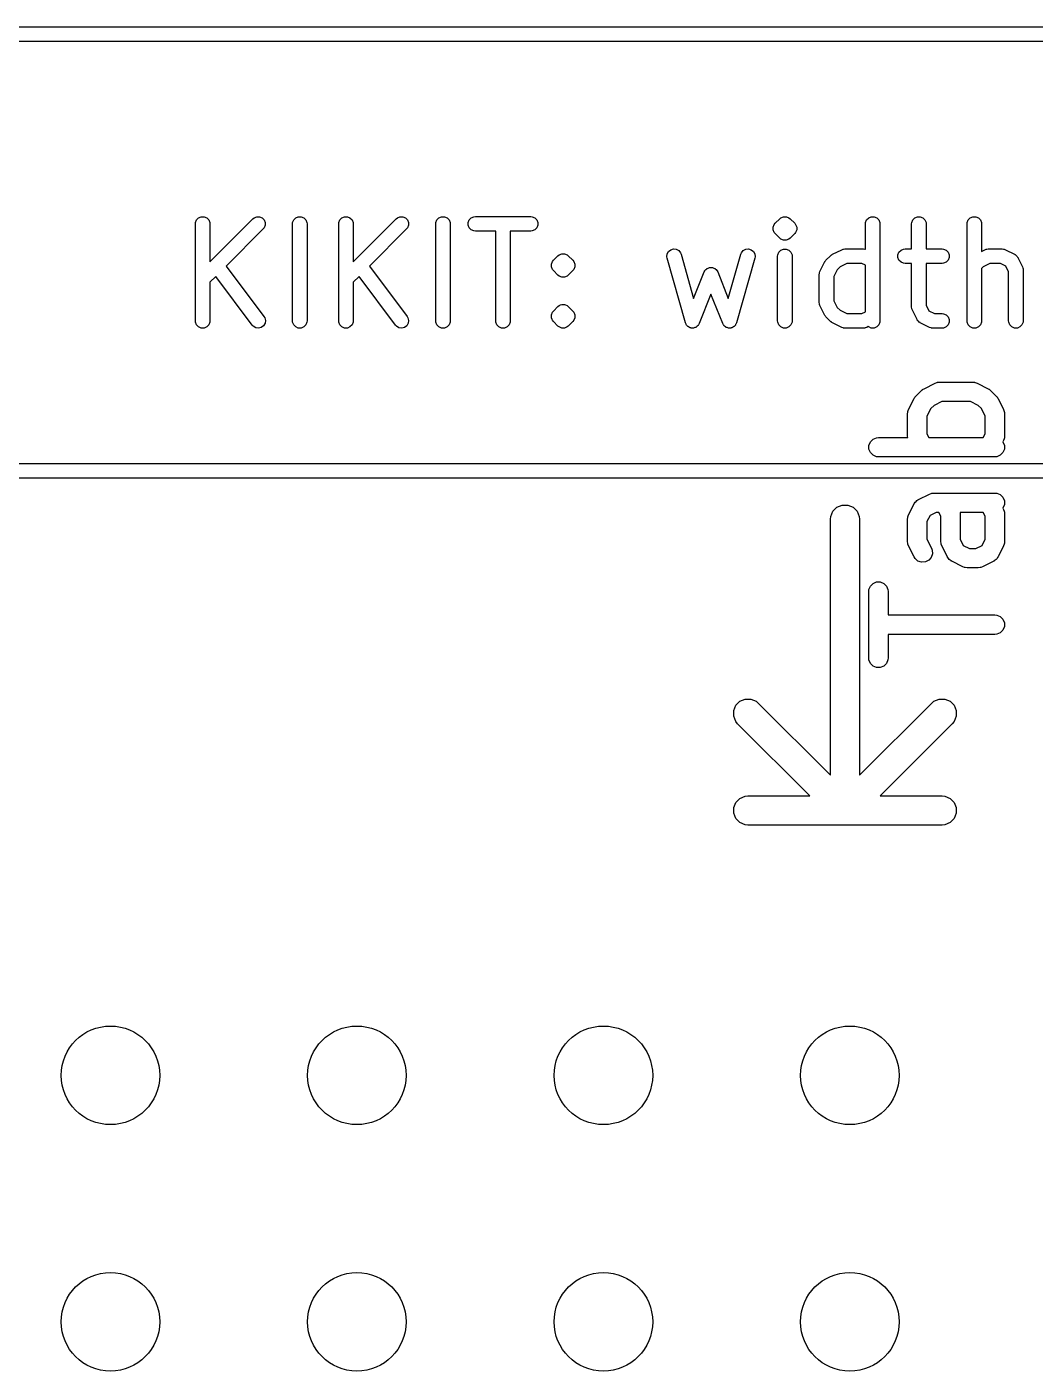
# Model space of a CAD drawing. Header units: inches. Extents: x 1.65 to 4.85, y -4.53 to -1.63.
# Drawn here: x 3.605 to 4.014, y -2.275 to -1.729 of the extents above; entities that cross this region are included whole.
import ezdxf

# ---------------------------------------------------------------- set-up
doc = ezdxf.new("R2010")
doc.units = ezdxf.units.IN
doc.header["$MEASUREMENT"] = 0
doc.layers.add('BLACK', color=250, linetype='CONTINUOUS')

msp = doc.modelspace()

# ---------------------------------------------------------------- linework, layer by layer
at = {"layer": 'BLACK', "linetype": 'CONTINUOUS'}
for p, q in [((1.92152, -1.72933), (4.45644, -1.72933)), ((4.45644, -1.73524), (1.92152, -1.73524)), ((3.67346, -1.80924), (3.67352, -1.80867)), ((3.67346, -1.84861), (3.67346, -1.80924)), ((3.67352, -1.80867), (3.67396, -1.8076)), ((3.67396, -1.8076), (3.67477, -1.80679)), ((3.67477, -1.80679), (3.67584, -1.80635)), ((3.67584, -1.80635), (3.67699, -1.80635)), ((3.67699, -1.80635), (3.67806, -1.80679)), ((3.67806, -1.80679), (3.67887, -1.8076)), ((3.67887, -1.8076), (3.67931, -1.80867)), ((3.67931, -1.80867), (3.67937, -1.80924)), ((3.67937, -1.82461), (3.69682, -1.80716)), ((3.67937, -1.80924), (3.67937, -1.82461)), ((3.69682, -1.80716), (3.69727, -1.80679)), ((3.69727, -1.80679), (3.69834, -1.80635)), ((3.69834, -1.80635), (3.69949, -1.80635)), ((3.69949, -1.80635), (3.70055, -1.80679)), ((3.70055, -1.80679), (3.70137, -1.8076)), ((3.70137, -1.8076), (3.70181, -1.80867)), ((3.70181, -1.80982), (3.70137, -1.81089)), ((3.70181, -1.80867), (3.70181, -1.80982)), ((3.71283, -1.80924), (3.71289, -1.80867)), ((3.71283, -1.84861), (3.71283, -1.80924)), ((3.71289, -1.80867), (3.71333, -1.8076)), ((3.71333, -1.8076), (3.71415, -1.80679)), ((3.71415, -1.80679), (3.71521, -1.80635)), ((3.71521, -1.80635), (3.71636, -1.80635)), ((3.71636, -1.80635), (3.71743, -1.80679)), ((3.71743, -1.80679), (3.71824, -1.8076)), ((3.71824, -1.8076), (3.71868, -1.80867)), ((3.71868, -1.80867), (3.71874, -1.80924)), ((3.71874, -1.80924), (3.71874, -1.84861)), ((3.73158, -1.80924), (3.73164, -1.80867)), ((3.73158, -1.84861), (3.73158, -1.80924)), ((3.73164, -1.80867), (3.73208, -1.8076)), ((3.73208, -1.8076), (3.73289, -1.80679)), ((3.73289, -1.80679), (3.73396, -1.80635)), ((3.73396, -1.80635), (3.73511, -1.80635)), ((3.73511, -1.80635), (3.73617, -1.80679)), ((3.73617, -1.80679), (3.73699, -1.8076)), ((3.73699, -1.8076), (3.73743, -1.80867)), ((3.73743, -1.80867), (3.73749, -1.80924)), ((3.73749, -1.82461), (3.75494, -1.80716)), ((3.73749, -1.80924), (3.73749, -1.82461)), ((3.75494, -1.80716), (3.75539, -1.80679)), ((3.75539, -1.80679), (3.75645, -1.80635)), ((3.75645, -1.80635), (3.75761, -1.80635)), ((3.75761, -1.80635), (3.75867, -1.80679)), ((3.75867, -1.80679), (3.75949, -1.8076)), ((3.75949, -1.8076), (3.75993, -1.80867)), ((3.75993, -1.80982), (3.75949, -1.81089)), ((3.75993, -1.80867), (3.75993, -1.80982)), ((3.77095, -1.80924), (3.77101, -1.80867)), ((3.77095, -1.84861), (3.77095, -1.80924)), ((3.77101, -1.80867), (3.77145, -1.8076)), ((3.77145, -1.8076), (3.77226, -1.80679)), ((3.77226, -1.80679), (3.77333, -1.80635)), ((3.77333, -1.80635), (3.77448, -1.80635)), ((3.77448, -1.80635), (3.77554, -1.80679)), ((3.77554, -1.80679), (3.77636, -1.8076)), ((3.77636, -1.8076), (3.7768, -1.80867)), ((3.7768, -1.80867), (3.77686, -1.80924)), ((3.77686, -1.80924), (3.77686, -1.84861)), ((3.78413, -1.80867), (3.78457, -1.8076)), ((3.78413, -1.80982), (3.78413, -1.80867)), ((3.78457, -1.81089), (3.78413, -1.80982)), ((3.78457, -1.8076), (3.78539, -1.80679)), ((3.78539, -1.80679), (3.78645, -1.80635)), ((3.78645, -1.80635), (3.78703, -1.80629)), ((3.78703, -1.80629), (3.80952, -1.80629)), ((3.80952, -1.80629), (3.8101, -1.80635)), ((3.8101, -1.80635), (3.81116, -1.80679)), ((3.81116, -1.80679), (3.81198, -1.8076)), ((3.81198, -1.8076), (3.81242, -1.80867)), ((3.81242, -1.80982), (3.81198, -1.81089)), ((3.81242, -1.80867), (3.81242, -1.80982)), ((3.90787, -1.81054), (3.90831, -1.80948)), ((3.90787, -1.8117), (3.90787, -1.81054)), ((3.90831, -1.80948), (3.90867, -1.80903)), ((3.90867, -1.80903), (3.91055, -1.80716)), ((3.91055, -1.80716), (3.911, -1.80679)), ((3.911, -1.80679), (3.91206, -1.80635)), ((3.91206, -1.80635), (3.91321, -1.80635)), ((3.91321, -1.80635), (3.91321, -1.80635)), ((3.91321, -1.80635), (3.91332, -1.80639)), ((3.91332, -1.80639), (3.91428, -1.80679)), ((3.91428, -1.80679), (3.91472, -1.80716)), ((3.91472, -1.80716), (3.9166, -1.80903)), ((3.9166, -1.80903), (3.91697, -1.80948)), ((3.91697, -1.80948), (3.91711, -1.80982)), ((3.91711, -1.80982), (3.91741, -1.81054)), ((3.91741, -1.81054), (3.91741, -1.8117)), ((3.9453, -1.80924), (3.94536, -1.80867)), ((3.9453, -1.81953), (3.9453, -1.80924)), ((3.94536, -1.80867), (3.9458, -1.8076)), ((3.9458, -1.8076), (3.94662, -1.80679)), ((3.94662, -1.80679), (3.94768, -1.80635)), ((3.94768, -1.80635), (3.94883, -1.80635)), ((3.94883, -1.80635), (3.9499, -1.80679)), ((3.9499, -1.80679), (3.95071, -1.8076)), ((3.95071, -1.8076), (3.95115, -1.80867)), ((3.95115, -1.80867), (3.95121, -1.80924)), ((3.95121, -1.80924), (3.95121, -1.84861)), ((3.96405, -1.80924), (3.96411, -1.80867)), ((3.96405, -1.81942), (3.96405, -1.80924)), ((3.96411, -1.80867), (3.96455, -1.8076)), ((3.96455, -1.8076), (3.96536, -1.80679)), ((3.96536, -1.80679), (3.96643, -1.80635)), ((3.96643, -1.80635), (3.96758, -1.80635)), ((3.96758, -1.80635), (3.96864, -1.80679)), ((3.96864, -1.80679), (3.96946, -1.8076)), ((3.96946, -1.8076), (3.9699, -1.80867)), ((3.9699, -1.80867), (3.96996, -1.80924)), ((3.96996, -1.80924), (3.96996, -1.81942)), ((3.98655, -1.80924), (3.98661, -1.80867)), ((3.98655, -1.84861), (3.98655, -1.80924)), ((3.98661, -1.80867), (3.98705, -1.8076)), ((3.98705, -1.8076), (3.98786, -1.80679)), ((3.98786, -1.80679), (3.98893, -1.80635)), ((3.98893, -1.80635), (3.99008, -1.80635)), ((3.99008, -1.80635), (3.99114, -1.80679)), ((3.99114, -1.80679), (3.99196, -1.8076)), ((3.99196, -1.8076), (3.9924, -1.80867)), ((3.9924, -1.80867), (3.99245, -1.80924)), ((3.99245, -1.80924), (3.99245, -1.8204)), ((3.701, -1.81133), (3.68594, -1.82639)), ((3.70137, -1.81089), (3.701, -1.81133)), ((3.75912, -1.81133), (3.74406, -1.82639)), ((3.75949, -1.81089), (3.75912, -1.81133)), ((3.78539, -1.8117), (3.78457, -1.81089)), ((3.78645, -1.81214), (3.78539, -1.8117)), ((3.78703, -1.8122), (3.78645, -1.81214)), ((3.79532, -1.8122), (3.78703, -1.8122)), ((3.79532, -1.84861), (3.79532, -1.8122)), ((3.80952, -1.8122), (3.80123, -1.8122)), ((3.80123, -1.8122), (3.80123, -1.84861)), ((3.8101, -1.81214), (3.80952, -1.8122)), ((3.81116, -1.8117), (3.8101, -1.81214)), ((3.81198, -1.81089), (3.81116, -1.8117)), ((3.90831, -1.81276), (3.90787, -1.8117)), ((3.90867, -1.81321), (3.90831, -1.81276)), ((3.91055, -1.81508), (3.90867, -1.81321)), ((3.911, -1.81545), (3.91055, -1.81508)), ((3.91206, -1.81589), (3.911, -1.81545)), ((3.91321, -1.81589), (3.91206, -1.81589)), ((3.91206, -1.81589), (3.91206, -1.81589)), ((3.91428, -1.81545), (3.91321, -1.81589)), ((3.91321, -1.81589), (3.91321, -1.81589)), ((3.91472, -1.81508), (3.91428, -1.81545)), ((3.9166, -1.81321), (3.91472, -1.81508)), ((3.91697, -1.81276), (3.9166, -1.81321)), ((3.91741, -1.8117), (3.91697, -1.81276)), ((3.82101, -1.82179), (3.82207, -1.82135)), ((3.82207, -1.82135), (3.82322, -1.82135)), ((3.82322, -1.82135), (3.82322, -1.82135)), ((3.82322, -1.82135), (3.82429, -1.82179)), ((3.8647, -1.82261), (3.86483, -1.82147)), ((3.86483, -1.82147), (3.86539, -1.82046)), ((3.86539, -1.82046), (3.86629, -1.81974)), ((3.86629, -1.81974), (3.8674, -1.81943)), ((3.8674, -1.81943), (3.86854, -1.81956)), ((3.86854, -1.81956), (3.86955, -1.82012)), ((3.86955, -1.82012), (3.87027, -1.82102)), ((3.87027, -1.82102), (3.87048, -1.82156)), ((3.87048, -1.82156), (3.87561, -1.8395)), ((3.88967, -1.8395), (3.8948, -1.82156)), ((3.8948, -1.82156), (3.89501, -1.82102)), ((3.89501, -1.82102), (3.89573, -1.82012)), ((3.89573, -1.82012), (3.89673, -1.81956)), ((3.89673, -1.81956), (3.89788, -1.81943)), ((3.89788, -1.81943), (3.89899, -1.81974)), ((3.89899, -1.81974), (3.89989, -1.82046)), ((3.89989, -1.82046), (3.90045, -1.82147)), ((3.90045, -1.82147), (3.90058, -1.82261)), ((3.90974, -1.82179), (3.91018, -1.82073)), ((3.91018, -1.82073), (3.911, -1.81991)), ((3.911, -1.81991), (3.91206, -1.81947)), ((3.91206, -1.81947), (3.91321, -1.81947)), ((3.91321, -1.81947), (3.91428, -1.81991)), ((3.91428, -1.81991), (3.91509, -1.82073)), ((3.91509, -1.82073), (3.91553, -1.82179)), ((3.93169, -1.82176), (3.93194, -1.8216)), ((3.93194, -1.8216), (3.93569, -1.81973)), ((3.93569, -1.81973), (3.93623, -1.81952)), ((3.93623, -1.81952), (3.93633, -1.81951)), ((3.93633, -1.81951), (3.93643, -1.81947)), ((3.93643, -1.81947), (3.93701, -1.81942)), ((3.93701, -1.81942), (3.94451, -1.81942)), ((3.94451, -1.81942), (3.94508, -1.81947)), ((3.94508, -1.81947), (3.94518, -1.81951)), ((3.94518, -1.81951), (3.94529, -1.81952)), ((3.94529, -1.81952), (3.9453, -1.81953)), ((3.95848, -1.82179), (3.95892, -1.82073)), ((3.95892, -1.82073), (3.95974, -1.81991)), ((3.95974, -1.81991), (3.9608, -1.81947)), ((3.9608, -1.81947), (3.96138, -1.81942)), ((3.96138, -1.81942), (3.96405, -1.81942)), ((3.96996, -1.81942), (3.97638, -1.81942)), ((3.97638, -1.81942), (3.97695, -1.81947)), ((3.97695, -1.81947), (3.97802, -1.81991)), ((3.97802, -1.81991), (3.97883, -1.82073)), ((3.97883, -1.82073), (3.97927, -1.82179)), ((3.99245, -1.8204), (3.99381, -1.81973)), ((3.99381, -1.81973), (3.99435, -1.81952)), ((3.99435, -1.81952), (3.99445, -1.81951)), ((3.99445, -1.81951), (3.99455, -1.81947)), ((3.99455, -1.81947), (3.99513, -1.81942)), ((3.99513, -1.81942), (4.00075, -1.81942)), ((4.00075, -1.81942), (4.00133, -1.81947)), ((4.00133, -1.81947), (4.00142, -1.81951)), ((4.00142, -1.81951), (4.00153, -1.81952)), ((4.00153, -1.81952), (4.00207, -1.81973)), ((4.00207, -1.81973), (4.00582, -1.8216)), ((4.00582, -1.8216), (4.00592, -1.82166)), ((3.68594, -1.82639), (3.70127, -1.84684)), ((3.74406, -1.82639), (3.75939, -1.84684)), ((3.81788, -1.82554), (3.81832, -1.82448)), ((3.81788, -1.82669), (3.81788, -1.82554)), ((3.81832, -1.82776), (3.81788, -1.82669)), ((3.81832, -1.82448), (3.81868, -1.82403)), ((3.81868, -1.82403), (3.82056, -1.82216)), ((3.82056, -1.82216), (3.82101, -1.82179)), ((3.82429, -1.82179), (3.82474, -1.82216)), ((3.82474, -1.82216), (3.82661, -1.82403)), ((3.82661, -1.82403), (3.82698, -1.82448)), ((3.82698, -1.82448), (3.82742, -1.82554)), ((3.82742, -1.82669), (3.82698, -1.82776)), ((3.82742, -1.82554), (3.82742, -1.82554)), ((3.82742, -1.82554), (3.82742, -1.82669)), ((3.8648, -1.82318), (3.8647, -1.82261)), ((3.8723, -1.84943), (3.8648, -1.82318)), ((3.88153, -1.82719), (3.88203, -1.82698)), ((3.88203, -1.82698), (3.88206, -1.82698)), ((3.88206, -1.82698), (3.8821, -1.82696)), ((3.8821, -1.82696), (3.88264, -1.82697)), ((3.88264, -1.82697), (3.88318, -1.82696)), ((3.88318, -1.82696), (3.88321, -1.82698)), ((3.88321, -1.82698), (3.88325, -1.82698)), ((3.88325, -1.82698), (3.88375, -1.82719)), ((3.90048, -1.82318), (3.89298, -1.84943)), ((3.90058, -1.82261), (3.90048, -1.82318)), ((3.90968, -1.82237), (3.90974, -1.82179)), ((3.90968, -1.84861), (3.90968, -1.82237)), ((3.91553, -1.82179), (3.91559, -1.82237)), ((3.91559, -1.82237), (3.91559, -1.84861)), ((3.92687, -1.82855), (3.92874, -1.8248)), ((3.92874, -1.8248), (3.9289, -1.82455)), ((3.9289, -1.82455), (3.92893, -1.82448)), ((3.92893, -1.82448), (3.92899, -1.8244)), ((3.92899, -1.8244), (3.92905, -1.82431)), ((3.92905, -1.82431), (3.92911, -1.82426)), ((3.92911, -1.82426), (3.9293, -1.82403)), ((3.9293, -1.82403), (3.93117, -1.82216)), ((3.93117, -1.82216), (3.9314, -1.82197)), ((3.9314, -1.82197), (3.93145, -1.82191)), ((3.93145, -1.82191), (3.93154, -1.82185)), ((3.93154, -1.82185), (3.93162, -1.82179)), ((3.93162, -1.82179), (3.93169, -1.82176)), ((3.93501, -1.82667), (3.93381, -1.82787)), ((3.9377, -1.82532), (3.93501, -1.82667)), ((3.94381, -1.82532), (3.9377, -1.82532)), ((3.9453, -1.82607), (3.94381, -1.82532)), ((3.9453, -1.84492), (3.9453, -1.82607)), ((3.95848, -1.82294), (3.95848, -1.82179)), ((3.95892, -1.82401), (3.95848, -1.82294)), ((3.95974, -1.82482), (3.95892, -1.82401)), ((3.9608, -1.82526), (3.95974, -1.82482)), ((3.96138, -1.82532), (3.9608, -1.82526)), ((3.96405, -1.82532), (3.96138, -1.82532)), ((3.96405, -1.84299), (3.96405, -1.82532)), ((3.97638, -1.82532), (3.96996, -1.82532)), ((3.96996, -1.82532), (3.96996, -1.84229)), ((3.97695, -1.82526), (3.97638, -1.82532)), ((3.97802, -1.82482), (3.97695, -1.82526)), ((3.97883, -1.82401), (3.97802, -1.82482)), ((3.97927, -1.82294), (3.97883, -1.82401)), ((3.97927, -1.82179), (3.97927, -1.82294)), ((3.99313, -1.82667), (3.99245, -1.82734)), ((3.99582, -1.82532), (3.99313, -1.82667)), ((4.00005, -1.82532), (3.99582, -1.82532)), ((4.0023, -1.82644), (4.00005, -1.82532)), ((4.00342, -1.82869), (4.0023, -1.82644)), ((4.00592, -1.82166), (4.00596, -1.82168)), ((4.00596, -1.82168), (4.00602, -1.82173)), ((4.00602, -1.82173), (4.00631, -1.82191)), ((4.00631, -1.82191), (4.00655, -1.82219)), ((4.00655, -1.82219), (4.00683, -1.82243)), ((4.00683, -1.82243), (4.00702, -1.82272)), ((4.00702, -1.82272), (4.00706, -1.82278)), ((4.00706, -1.82278), (4.00708, -1.82283)), ((4.00708, -1.82283), (4.00714, -1.82292)), ((4.00714, -1.82292), (4.00902, -1.82667)), ((4.00902, -1.82667), (4.00922, -1.82721)), ((3.68172, -1.83061), (3.67937, -1.83297)), ((3.69655, -1.85039), (3.68172, -1.83061)), ((3.73984, -1.83061), (3.73749, -1.83297)), ((3.75467, -1.85039), (3.73984, -1.83061)), ((3.81868, -1.82821), (3.81832, -1.82776)), ((3.82056, -1.83008), (3.81868, -1.82821)), ((3.82101, -1.83045), (3.82056, -1.83008)), ((3.82207, -1.83089), (3.82101, -1.83045)), ((3.82322, -1.83089), (3.82207, -1.83089)), ((3.82207, -1.83089), (3.82207, -1.83089)), ((3.82429, -1.83045), (3.82322, -1.83089)), ((3.82322, -1.83089), (3.82322, -1.83089)), ((3.82474, -1.83008), (3.82429, -1.83045)), ((3.82661, -1.82821), (3.82474, -1.83008)), ((3.82698, -1.82776), (3.82661, -1.82821)), ((3.87561, -1.8395), (3.8799, -1.82877)), ((3.8799, -1.82877), (3.88016, -1.82826)), ((3.88016, -1.82826), (3.88019, -1.82823)), ((3.88019, -1.82823), (3.8802, -1.8282)), ((3.8802, -1.8282), (3.88059, -1.82782)), ((3.88059, -1.82782), (3.88097, -1.82743)), ((3.88097, -1.82743), (3.881, -1.82742)), ((3.881, -1.82742), (3.88103, -1.82739)), ((3.88103, -1.82739), (3.88153, -1.82719)), ((3.88375, -1.82719), (3.88425, -1.82739)), ((3.88425, -1.82739), (3.88428, -1.82742)), ((3.88428, -1.82742), (3.88431, -1.82743)), ((3.88431, -1.82743), (3.88469, -1.82782)), ((3.88469, -1.82782), (3.88507, -1.8282)), ((3.88507, -1.8282), (3.88509, -1.82823)), ((3.88509, -1.82823), (3.88511, -1.82826)), ((3.88511, -1.82826), (3.88538, -1.82877)), ((3.88538, -1.82877), (3.88967, -1.8395)), ((3.92656, -1.82987), (3.92661, -1.82929)), ((3.92656, -1.84112), (3.92656, -1.82987)), ((3.92661, -1.82929), (3.92665, -1.82919)), ((3.92665, -1.82919), (3.92666, -1.82909)), ((3.92666, -1.82909), (3.92687, -1.82855)), ((3.93381, -1.82787), (3.93246, -1.83056)), ((3.93246, -1.83056), (3.93246, -1.84042)), ((3.99245, -1.82734), (3.99245, -1.84861)), ((4.00342, -1.84861), (4.00342, -1.82869)), ((4.00922, -1.82721), (4.00923, -1.82732)), ((4.00923, -1.82732), (4.00927, -1.82742)), ((4.00927, -1.82742), (4.00933, -1.82799)), ((4.00933, -1.82799), (4.00933, -1.84861)), ((3.67937, -1.83297), (3.67937, -1.84861)), ((3.73749, -1.83297), (3.73749, -1.84861)), ((3.88264, -1.83782), (3.87788, -1.84971)), ((3.8874, -1.84971), (3.88264, -1.83782)), ((3.81868, -1.84465), (3.82056, -1.84278)), ((3.82056, -1.84278), (3.82101, -1.84241)), ((3.82101, -1.84241), (3.82163, -1.84215)), ((3.82101, -1.84241), (3.82101, -1.84241)), ((3.82163, -1.84215), (3.82207, -1.84197)), ((3.82207, -1.84197), (3.82322, -1.84197)), ((3.82322, -1.84197), (3.82322, -1.84197)), ((3.82322, -1.84197), (3.82366, -1.84215)), ((3.82366, -1.84215), (3.82429, -1.84241)), ((3.82429, -1.84241), (3.82429, -1.84241)), ((3.82429, -1.84241), (3.82474, -1.84278)), ((3.82474, -1.84278), (3.82661, -1.84465)), ((3.92661, -1.84169), (3.92656, -1.84112)), ((3.92665, -1.84179), (3.92661, -1.84169)), ((3.92666, -1.8419), (3.92665, -1.84179)), ((3.92687, -1.84244), (3.92666, -1.8419)), ((3.92874, -1.84619), (3.92687, -1.84244)), ((3.93246, -1.84042), (3.93381, -1.84312)), ((3.93381, -1.84312), (3.93501, -1.84431)), ((3.96411, -1.84357), (3.96405, -1.84299)), ((3.96996, -1.84229), (3.97108, -1.84454)), ((3.67352, -1.84919), (3.67346, -1.84861)), ((3.67937, -1.84861), (3.67931, -1.84919)), ((3.70127, -1.84684), (3.70158, -1.84734)), ((3.70158, -1.84734), (3.70186, -1.84845)), ((3.70186, -1.84845), (3.7017, -1.84959)), ((3.71289, -1.84919), (3.71283, -1.84861)), ((3.71874, -1.84861), (3.71868, -1.84919)), ((3.73164, -1.84919), (3.73158, -1.84861)), ((3.73749, -1.84861), (3.73743, -1.84919)), ((3.75939, -1.84684), (3.75969, -1.84734)), ((3.75969, -1.84734), (3.75998, -1.84845)), ((3.75998, -1.84845), (3.75982, -1.84959)), ((3.77101, -1.84919), (3.77095, -1.84861)), ((3.77686, -1.84861), (3.7768, -1.84919)), ((3.79538, -1.84919), (3.79532, -1.84861)), ((3.80123, -1.84861), (3.80117, -1.84919)), ((3.81788, -1.84616), (3.81832, -1.8451)), ((3.81788, -1.84732), (3.81788, -1.84616)), ((3.81818, -1.84804), (3.81788, -1.84732)), ((3.81832, -1.84838), (3.81818, -1.84804)), ((3.81832, -1.8451), (3.81868, -1.84465)), ((3.81868, -1.84883), (3.81832, -1.84838)), ((3.82056, -1.8507), (3.81868, -1.84883)), ((3.82661, -1.84883), (3.82474, -1.8507)), ((3.82661, -1.84465), (3.82698, -1.8451)), ((3.82698, -1.84838), (3.82661, -1.84883)), ((3.82698, -1.8451), (3.82742, -1.84616)), ((3.82742, -1.84732), (3.82698, -1.84838)), ((3.82742, -1.84616), (3.82742, -1.84616)), ((3.82742, -1.84616), (3.82742, -1.84732)), ((3.90974, -1.84919), (3.90968, -1.84861)), ((3.91559, -1.84861), (3.91553, -1.84919)), ((3.9289, -1.84643), (3.92874, -1.84619)), ((3.92893, -1.84651), (3.9289, -1.84643)), ((3.92899, -1.84659), (3.92893, -1.84651)), ((3.92905, -1.84668), (3.92899, -1.84659)), ((3.92911, -1.84673), (3.92905, -1.84668)), ((3.9293, -1.84695), (3.92911, -1.84673)), ((3.93117, -1.84883), (3.9293, -1.84695)), ((3.9314, -1.84901), (3.93117, -1.84883)), ((3.93501, -1.84431), (3.9377, -1.84566)), ((3.9377, -1.84566), (3.94381, -1.84566)), ((3.94381, -1.84566), (3.9453, -1.84492)), ((3.95121, -1.84861), (3.95115, -1.84919)), ((3.96415, -1.84366), (3.96411, -1.84357)), ((3.96416, -1.84377), (3.96415, -1.84366)), ((3.96436, -1.84431), (3.96416, -1.84377)), ((3.96624, -1.84806), (3.96436, -1.84431)), ((3.9663, -1.84816), (3.96624, -1.84806)), ((3.96631, -1.8482), (3.9663, -1.84816)), ((3.96636, -1.84826), (3.96631, -1.8482)), ((3.96655, -1.84855), (3.96636, -1.84826)), ((3.96683, -1.84879), (3.96655, -1.84855)), ((3.96707, -1.84907), (3.96683, -1.84879)), ((3.97108, -1.84454), (3.97333, -1.84566)), ((3.97333, -1.84566), (3.97638, -1.84566)), ((3.97638, -1.84566), (3.97695, -1.84572)), ((3.97695, -1.84572), (3.97802, -1.84616)), ((3.97802, -1.84616), (3.97883, -1.84697)), ((3.97883, -1.84697), (3.97927, -1.84804)), ((3.97927, -1.84804), (3.97927, -1.84919)), ((3.98661, -1.84919), (3.98655, -1.84861)), ((3.99245, -1.84861), (3.9924, -1.84919)), ((4.00348, -1.84919), (4.00342, -1.84861)), ((4.00933, -1.84861), (4.00927, -1.84919)), ((3.67396, -1.85026), (3.67352, -1.84919)), ((3.67477, -1.85107), (3.67396, -1.85026)), ((3.67584, -1.85151), (3.67477, -1.85107)), ((3.67699, -1.85151), (3.67584, -1.85151)), ((3.67806, -1.85107), (3.67699, -1.85151)), ((3.67887, -1.85026), (3.67806, -1.85107)), ((3.67931, -1.84919), (3.67887, -1.85026)), ((3.69694, -1.85081), (3.69655, -1.85039)), ((3.69793, -1.8514), (3.69694, -1.85081)), ((3.69907, -1.85156), (3.69793, -1.8514)), ((3.70019, -1.85128), (3.69907, -1.85156)), ((3.70111, -1.85059), (3.70019, -1.85128)), ((3.7017, -1.84959), (3.70111, -1.85059)), ((3.71333, -1.85026), (3.71289, -1.84919)), ((3.71415, -1.85107), (3.71333, -1.85026)), ((3.71521, -1.85151), (3.71415, -1.85107)), ((3.71636, -1.85151), (3.71521, -1.85151)), ((3.71743, -1.85107), (3.71636, -1.85151)), ((3.71824, -1.85026), (3.71743, -1.85107)), ((3.71868, -1.84919), (3.71824, -1.85026)), ((3.73208, -1.85026), (3.73164, -1.84919)), ((3.73289, -1.85107), (3.73208, -1.85026)), ((3.73396, -1.85151), (3.73289, -1.85107)), ((3.73511, -1.85151), (3.73396, -1.85151)), ((3.73617, -1.85107), (3.73511, -1.85151)), ((3.73699, -1.85026), (3.73617, -1.85107)), ((3.73743, -1.84919), (3.73699, -1.85026)), ((3.75506, -1.85081), (3.75467, -1.85039)), ((3.75605, -1.8514), (3.75506, -1.85081)), ((3.75719, -1.85156), (3.75605, -1.8514)), ((3.75831, -1.85128), (3.75719, -1.85156)), ((3.75923, -1.85059), (3.75831, -1.85128)), ((3.75982, -1.84959), (3.75923, -1.85059)), ((3.77145, -1.85026), (3.77101, -1.84919)), ((3.77226, -1.85107), (3.77145, -1.85026)), ((3.77333, -1.85151), (3.77226, -1.85107)), ((3.77448, -1.85151), (3.77333, -1.85151)), ((3.77554, -1.85107), (3.77448, -1.85151)), ((3.77636, -1.85026), (3.77554, -1.85107)), ((3.7768, -1.84919), (3.77636, -1.85026)), ((3.79582, -1.85026), (3.79538, -1.84919)), ((3.79663, -1.85107), (3.79582, -1.85026)), ((3.7977, -1.85151), (3.79663, -1.85107)), ((3.79885, -1.85151), (3.7977, -1.85151)), ((3.79992, -1.85107), (3.79885, -1.85151)), ((3.80073, -1.85026), (3.79992, -1.85107)), ((3.80117, -1.84919), (3.80073, -1.85026)), ((3.82101, -1.85107), (3.82056, -1.8507)), ((3.82207, -1.85151), (3.82101, -1.85107)), ((3.82322, -1.85151), (3.82207, -1.85151)), ((3.82207, -1.85151), (3.82207, -1.85151)), ((3.82429, -1.85107), (3.82322, -1.85151)), ((3.82322, -1.85151), (3.82322, -1.85151)), ((3.82474, -1.8507), (3.82429, -1.85107)), ((3.87251, -1.84996), (3.8723, -1.84943)), ((3.87263, -1.85011), (3.87251, -1.84996)), ((3.87271, -1.85029), (3.87263, -1.85011)), ((3.87299, -1.85056), (3.87271, -1.85029)), ((3.87323, -1.85087), (3.87299, -1.85056)), ((3.8734, -1.85096), (3.87323, -1.85087)), ((3.87353, -1.85109), (3.8734, -1.85096)), ((3.87389, -1.85124), (3.87353, -1.85109)), ((3.87424, -1.85143), (3.87389, -1.85124)), ((3.87442, -1.85145), (3.87424, -1.85143)), ((3.8746, -1.85152), (3.87442, -1.85145)), ((3.87499, -1.85151), (3.8746, -1.85152)), ((3.87538, -1.85156), (3.87499, -1.85151)), ((3.87556, -1.85151), (3.87538, -1.85156)), ((3.87575, -1.8515), (3.87556, -1.85151)), ((3.87611, -1.85135), (3.87575, -1.8515)), ((3.87649, -1.85124), (3.87611, -1.85135)), ((3.87664, -1.85112), (3.87649, -1.85124)), ((3.87681, -1.85105), (3.87664, -1.85112)), ((3.87709, -1.85077), (3.87681, -1.85105)), ((3.87739, -1.85052), (3.87709, -1.85077)), ((3.87748, -1.85036), (3.87739, -1.85052)), ((3.87762, -1.85023), (3.87748, -1.85036)), ((3.87788, -1.84971), (3.87762, -1.85023)), ((3.88766, -1.85023), (3.8874, -1.84971)), ((3.8878, -1.85036), (3.88766, -1.85023)), ((3.88789, -1.85052), (3.8878, -1.85036)), ((3.88819, -1.85077), (3.88789, -1.85052)), ((3.88847, -1.85105), (3.88819, -1.85077)), ((3.88864, -1.85112), (3.88847, -1.85105)), ((3.88879, -1.85124), (3.88864, -1.85112)), ((3.88917, -1.85135), (3.88879, -1.85124)), ((3.88953, -1.8515), (3.88917, -1.85135)), ((3.88972, -1.85151), (3.88953, -1.8515)), ((3.8899, -1.85156), (3.88972, -1.85151)), ((3.89029, -1.85151), (3.8899, -1.85156)), ((3.89068, -1.85152), (3.89029, -1.85151)), ((3.89085, -1.85145), (3.89068, -1.85152)), ((3.89104, -1.85143), (3.89085, -1.85145)), ((3.89138, -1.85124), (3.89104, -1.85143)), ((3.89175, -1.85109), (3.89138, -1.85124)), ((3.89188, -1.85096), (3.89175, -1.85109)), ((3.89205, -1.85087), (3.89188, -1.85096)), ((3.89229, -1.85056), (3.89205, -1.85087)), ((3.89257, -1.85029), (3.89229, -1.85056)), ((3.89265, -1.85011), (3.89257, -1.85029)), ((3.89277, -1.84996), (3.89265, -1.85011)), ((3.89298, -1.84943), (3.89277, -1.84996)), ((3.91018, -1.85026), (3.90974, -1.84919)), ((3.911, -1.85107), (3.91018, -1.85026)), ((3.91206, -1.85151), (3.911, -1.85107)), ((3.91321, -1.85151), (3.91206, -1.85151)), ((3.91428, -1.85107), (3.91321, -1.85151)), ((3.91509, -1.85026), (3.91428, -1.85107)), ((3.91553, -1.84919), (3.91509, -1.85026)), ((3.93145, -1.84907), (3.9314, -1.84901)), ((3.93154, -1.84913), (3.93145, -1.84907)), ((3.93162, -1.8492), (3.93154, -1.84913)), ((3.93169, -1.84923), (3.93162, -1.8492)), ((3.93194, -1.84938), (3.93169, -1.84923)), ((3.93569, -1.85126), (3.93194, -1.84938)), ((3.93623, -1.85146), (3.93569, -1.85126)), ((3.93633, -1.85147), (3.93623, -1.85146)), ((3.93643, -1.85151), (3.93633, -1.85147)), ((3.93701, -1.85157), (3.93643, -1.85151)), ((3.94451, -1.85157), (3.93701, -1.85157)), ((3.94508, -1.85151), (3.94451, -1.85157)), ((3.94518, -1.85147), (3.94508, -1.85151)), ((3.94529, -1.85146), (3.94518, -1.85147)), ((3.94583, -1.85126), (3.94529, -1.85146)), ((3.94648, -1.85093), (3.94583, -1.85126)), ((3.94662, -1.85107), (3.94648, -1.85093)), ((3.94768, -1.85151), (3.94662, -1.85107)), ((3.94883, -1.85151), (3.94768, -1.85151)), ((3.9499, -1.85107), (3.94883, -1.85151)), ((3.95071, -1.85026), (3.9499, -1.85107)), ((3.95115, -1.84919), (3.95071, -1.85026)), ((3.96736, -1.84926), (3.96707, -1.84907)), ((3.96742, -1.84931), (3.96736, -1.84926)), ((3.96746, -1.84932), (3.96742, -1.84931)), ((3.96756, -1.84938), (3.96746, -1.84932)), ((3.97131, -1.85126), (3.96756, -1.84938)), ((3.97185, -1.85146), (3.97131, -1.85126)), ((3.97195, -1.85147), (3.97185, -1.85146)), ((3.97205, -1.85151), (3.97195, -1.85147)), ((3.97263, -1.85157), (3.97205, -1.85151)), ((3.97638, -1.85157), (3.97263, -1.85157)), ((3.97695, -1.85151), (3.97638, -1.85157)), ((3.97802, -1.85107), (3.97695, -1.85151)), ((3.97883, -1.85026), (3.97802, -1.85107)), ((3.97927, -1.84919), (3.97883, -1.85026)), ((3.98705, -1.85026), (3.98661, -1.84919)), ((3.98786, -1.85107), (3.98705, -1.85026)), ((3.98893, -1.85151), (3.98786, -1.85107)), ((3.99008, -1.85151), (3.98893, -1.85151)), ((3.99114, -1.85107), (3.99008, -1.85151)), ((3.99196, -1.85026), (3.99114, -1.85107)), ((3.9924, -1.84919), (3.99196, -1.85026)), ((4.00392, -1.85026), (4.00348, -1.84919)), ((4.00473, -1.85107), (4.00392, -1.85026)), ((4.0058, -1.85151), (4.00473, -1.85107)), ((4.00695, -1.85151), (4.0058, -1.85151)), ((4.00801, -1.85107), (4.00695, -1.85151)), ((4.00883, -1.85026), (4.00801, -1.85107)), ((4.00927, -1.84919), (4.00883, -1.85026)), ((3.96874, -1.87633), (3.96907, -1.87612)), ((3.96907, -1.87612), (3.97357, -1.87387)), ((3.97357, -1.87387), (3.97429, -1.87359)), ((3.97429, -1.87359), (3.97443, -1.87358)), ((3.97443, -1.87358), (3.97456, -1.87353)), ((3.97456, -1.87353), (3.97533, -1.87345)), ((3.97533, -1.87345), (3.98883, -1.87345)), ((3.98883, -1.87345), (3.98959, -1.87353)), ((3.98959, -1.87353), (3.98972, -1.87358)), ((3.98972, -1.87358), (3.98987, -1.87359)), ((3.98987, -1.87359), (3.99059, -1.87387)), ((3.99059, -1.87387), (3.99509, -1.87612)), ((3.99509, -1.87612), (3.99542, -1.87633)), ((3.96281, -1.88463), (3.96506, -1.88013)), ((3.96506, -1.88013), (3.96526, -1.8798)), ((3.96526, -1.8798), (3.9653, -1.8797)), ((3.9653, -1.8797), (3.96539, -1.87959)), ((3.96539, -1.87959), (3.96547, -1.87948)), ((3.96547, -1.87948), (3.96555, -1.87941)), ((3.96555, -1.87941), (3.96579, -1.87911)), ((3.96579, -1.87911), (3.96804, -1.87686)), ((3.96804, -1.87686), (3.96835, -1.87661)), ((3.96835, -1.87661), (3.96841, -1.87653)), ((3.96841, -1.87653), (3.96853, -1.87646)), ((3.96853, -1.87646), (3.96864, -1.87637)), ((3.96864, -1.87637), (3.96874, -1.87633)), ((3.97626, -1.88133), (3.97316, -1.88288)), ((3.9879, -1.88133), (3.97626, -1.88133)), ((3.99099, -1.88288), (3.9879, -1.88133)), ((3.99542, -1.87633), (3.99551, -1.87637)), ((3.99551, -1.87637), (3.99562, -1.87646)), ((3.99562, -1.87646), (3.99574, -1.87653)), ((3.99574, -1.87653), (3.99581, -1.87661)), ((3.99581, -1.87661), (3.99611, -1.87686)), ((3.99611, -1.87686), (3.99836, -1.87911)), ((3.99836, -1.87911), (3.99861, -1.87941)), ((3.99861, -1.87941), (3.99869, -1.87948)), ((3.99869, -1.87948), (3.99876, -1.87959)), ((3.99876, -1.87959), (3.99885, -1.8797)), ((3.99885, -1.8797), (3.99889, -1.8798)), ((3.99889, -1.8798), (3.9991, -1.88013)), ((3.9991, -1.88013), (4.00135, -1.88463)), ((3.96239, -1.88639), (3.96247, -1.88562)), ((3.96239, -1.89539), (3.96239, -1.88639)), ((3.96247, -1.88562), (3.96252, -1.88549)), ((3.96252, -1.88549), (3.96253, -1.88535)), ((3.96253, -1.88535), (3.96281, -1.88463)), ((3.97181, -1.88422), (3.97027, -1.88732)), ((3.97316, -1.88288), (3.97181, -1.88422)), ((3.99234, -1.88422), (3.99099, -1.88288)), ((3.99389, -1.88732), (3.99234, -1.88422)), ((4.00135, -1.88463), (4.00162, -1.88535)), ((4.00162, -1.88535), (4.00163, -1.88549)), ((4.00163, -1.88549), (4.00169, -1.88562)), ((4.00169, -1.88562), (4.00176, -1.88639)), ((4.00176, -1.88639), (4.00176, -1.89539)), ((3.97027, -1.88732), (3.97027, -1.89446)), ((3.99389, -1.89446), (3.99389, -1.88732)), ((3.94672, -1.89912), (3.94731, -1.8977)), ((3.94731, -1.8977), (3.94839, -1.89661)), ((3.94839, -1.89661), (3.94981, -1.89603)), ((3.94981, -1.89603), (3.95058, -1.89595)), ((3.95058, -1.89595), (3.96245, -1.89595)), ((3.96245, -1.89595), (3.96239, -1.89539)), ((3.97027, -1.89446), (3.97101, -1.89595)), ((3.97101, -1.89595), (3.99314, -1.89595)), ((3.99314, -1.89595), (3.99389, -1.89446)), ((4.00135, -1.89715), (4.00108, -1.89768)), ((4.00108, -1.89768), (4.0011, -1.8977)), ((4.0011, -1.8977), (4.00169, -1.89912)), ((4.00162, -1.89643), (4.00135, -1.89715)), ((4.00163, -1.89629), (4.00162, -1.89643)), ((4.00169, -1.89616), (4.00163, -1.89629)), ((4.00176, -1.89539), (4.00169, -1.89616)), ((3.94672, -1.90066), (3.94672, -1.89912)), ((3.94731, -1.90207), (3.94672, -1.90066)), ((3.94839, -1.90316), (3.94731, -1.90207)), ((3.94981, -1.90375), (3.94839, -1.90316)), ((4.00001, -1.90316), (3.99859, -1.90375)), ((4.0011, -1.90207), (4.00001, -1.90316)), ((4.00169, -1.90066), (4.0011, -1.90207)), ((4.00169, -1.89912), (4.00169, -1.90066)), ((2.05931, -1.9065), (4.31864, -1.9065)), ((3.95058, -1.90382), (3.94981, -1.90375)), ((3.99782, -1.90382), (3.95058, -1.90382)), ((3.99859, -1.90375), (3.99782, -1.90382)), ((4.31864, -1.9124), (2.05931, -1.9124)), ((3.96682, -1.92111), (3.97132, -1.91886)), ((3.97132, -1.91886), (3.97204, -1.91859)), ((3.97204, -1.91859), (3.97218, -1.91858)), ((3.97218, -1.91858), (3.97231, -1.91852)), ((3.97231, -1.91852), (3.97308, -1.91845)), ((3.97308, -1.91845), (3.99782, -1.91845)), ((3.99782, -1.91845), (3.99859, -1.91852)), ((3.99859, -1.91852), (4.00001, -1.91911)), ((4.00001, -1.91911), (4.0011, -1.9202)), ((3.9321, -1.92585), (3.93373, -1.92422)), ((3.93373, -1.92422), (3.93586, -1.92334)), ((3.93586, -1.92334), (3.93816, -1.92334)), ((3.93816, -1.92334), (3.94029, -1.92422)), ((3.94029, -1.92422), (3.94192, -1.92585)), ((3.96281, -1.92737), (3.96506, -1.92287)), ((3.96506, -1.92287), (3.96514, -1.92275)), ((3.96514, -1.92275), (3.96516, -1.92268)), ((3.96516, -1.92268), (3.96522, -1.92261)), ((3.96522, -1.92261), (3.96547, -1.92222)), ((3.96547, -1.92222), (3.96584, -1.9219)), ((3.96584, -1.9219), (3.96616, -1.92152)), ((3.96616, -1.92152), (3.96655, -1.92128)), ((3.96655, -1.92128), (3.96663, -1.92121)), ((3.96663, -1.92121), (3.96669, -1.92119)), ((3.96669, -1.92119), (3.96682, -1.92111)), ((4.0011, -1.92457), (4.00108, -1.92459)), ((4.00108, -1.92459), (4.00135, -1.92512)), ((4.0011, -1.9202), (4.00169, -1.92162)), ((4.00169, -1.92315), (4.0011, -1.92457)), ((4.00135, -1.92512), (4.00162, -1.92584)), ((4.00169, -1.92162), (4.00169, -1.92315)), ((3.9311, -1.92913), (3.93122, -1.92798)), ((3.9311, -2.03299), (3.9311, -1.92913)), ((3.93122, -1.92798), (3.9321, -1.92585)), ((3.94192, -1.92585), (3.9428, -1.92798)), ((3.9428, -1.92798), (3.94291, -1.92913)), ((3.94291, -1.92913), (3.94291, -2.03299)), ((3.96239, -1.92913), (3.96247, -1.92837)), ((3.96239, -1.93813), (3.96239, -1.92913)), ((3.96247, -1.92837), (3.96252, -1.92823)), ((3.96252, -1.92823), (3.96253, -1.92809)), ((3.96253, -1.92809), (3.96281, -1.92737)), ((3.97151, -1.92757), (3.97027, -1.93006)), ((3.97027, -1.93006), (3.97027, -1.9372)), ((3.97401, -1.92632), (3.97151, -1.92757)), ((3.97514, -1.92632), (3.97401, -1.92632)), ((3.97589, -1.92781), (3.97514, -1.92632)), ((3.97589, -1.93813), (3.97589, -1.92781)), ((3.99314, -1.92632), (3.98371, -1.92632)), ((3.98371, -1.92632), (3.98376, -1.92688)), ((3.98376, -1.92688), (3.98376, -1.9372)), ((3.99389, -1.92781), (3.99314, -1.92632)), ((3.99389, -1.9372), (3.99389, -1.92781)), ((4.00162, -1.92584), (4.00163, -1.92599)), ((4.00163, -1.92599), (4.00169, -1.92612)), ((4.00169, -1.92612), (4.00176, -1.92688)), ((4.00176, -1.92688), (4.00176, -1.93813)), ((3.96247, -1.9389), (3.96239, -1.93813)), ((3.96252, -1.93903), (3.96247, -1.9389)), ((3.96253, -1.93917), (3.96252, -1.93903)), ((3.96281, -1.93989), (3.96253, -1.93917)), ((3.96506, -1.94439), (3.96281, -1.93989)), ((3.97027, -1.9372), (3.9721, -1.94087)), ((3.9721, -1.94087), (3.97238, -1.94159)), ((3.97238, -1.94159), (3.97248, -1.94312)), ((3.97597, -1.9389), (3.97589, -1.93813)), ((3.97602, -1.93903), (3.97597, -1.9389)), ((3.97603, -1.93917), (3.97602, -1.93903)), ((3.97631, -1.93989), (3.97603, -1.93917)), ((3.97856, -1.94439), (3.97631, -1.93989)), ((3.98376, -1.9372), (3.98501, -1.9397)), ((3.98501, -1.9397), (3.98751, -1.94094)), ((3.98751, -1.94094), (3.99015, -1.94094)), ((3.99015, -1.94094), (3.99264, -1.9397)), ((3.99264, -1.9397), (3.99389, -1.9372)), ((4.00135, -1.93989), (3.9991, -1.94439)), ((4.00162, -1.93917), (4.00135, -1.93989)), ((4.00163, -1.93903), (4.00162, -1.93917)), ((4.00169, -1.9389), (4.00163, -1.93903)), ((4.00176, -1.93813), (4.00169, -1.9389)), ((3.96547, -1.94505), (3.96506, -1.94439)), ((3.96663, -1.94605), (3.96547, -1.94505)), ((3.96809, -1.94654), (3.96663, -1.94605)), ((3.96962, -1.94643), (3.96809, -1.94654)), ((3.97099, -1.94574), (3.96962, -1.94643)), ((3.972, -1.94458), (3.97099, -1.94574)), ((3.97248, -1.94312), (3.972, -1.94458)), ((3.97864, -1.94452), (3.97856, -1.94439)), ((3.97866, -1.94458), (3.97864, -1.94452)), ((3.97872, -1.94466), (3.97866, -1.94458)), ((3.97897, -1.94505), (3.97872, -1.94466)), ((3.97934, -1.94537), (3.97897, -1.94505)), ((3.97966, -1.94574), (3.97934, -1.94537)), ((3.98005, -1.94599), (3.97966, -1.94574)), ((3.98013, -1.94605), (3.98005, -1.94599)), ((3.98019, -1.94607), (3.98013, -1.94605)), ((3.98032, -1.94615), (3.98019, -1.94607)), ((3.98482, -1.9484), (3.98032, -1.94615)), ((3.99734, -1.94615), (3.99284, -1.9484)), ((3.99746, -1.94607), (3.99734, -1.94615)), ((3.99752, -1.94605), (3.99746, -1.94607)), ((3.9976, -1.94599), (3.99752, -1.94605)), ((3.99799, -1.94574), (3.9976, -1.94599)), ((3.99831, -1.94537), (3.99799, -1.94574)), ((3.99869, -1.94505), (3.99831, -1.94537)), ((3.99893, -1.94466), (3.99869, -1.94505)), ((3.999, -1.94458), (3.99893, -1.94466)), ((3.99902, -1.94452), (3.999, -1.94458)), ((3.9991, -1.94439), (3.99902, -1.94452)), ((3.98554, -1.94868), (3.98482, -1.9484)), ((3.98568, -1.94869), (3.98554, -1.94868)), ((3.98581, -1.94874), (3.98568, -1.94869)), ((3.98658, -1.94882), (3.98581, -1.94874)), ((3.99108, -1.94882), (3.98658, -1.94882)), ((3.99184, -1.94874), (3.99108, -1.94882)), ((3.99197, -1.94869), (3.99184, -1.94874)), ((3.99212, -1.94868), (3.99197, -1.94869)), ((3.99284, -1.9484), (3.99212, -1.94868)), ((3.94664, -1.95838), (3.94672, -1.95761)), ((3.94672, -1.95761), (3.94731, -1.95619)), ((3.94731, -1.95619), (3.94839, -1.95511)), ((3.94839, -1.95511), (3.94981, -1.95452)), ((3.94981, -1.95452), (3.95135, -1.95452)), ((3.95135, -1.95452), (3.95277, -1.95511)), ((3.95277, -1.95511), (3.95385, -1.95619)), ((3.95385, -1.95619), (3.95444, -1.95761)), ((3.95444, -1.95761), (3.95452, -1.95838)), ((3.94664, -1.98538), (3.94664, -1.95838)), ((3.95452, -1.95838), (3.95452, -1.96794)), ((3.95452, -1.96794), (3.99782, -1.96794)), ((3.99782, -1.96794), (3.99859, -1.96802)), ((3.99859, -1.96802), (4.00001, -1.9686)), ((4.00001, -1.9686), (4.0011, -1.96969)), ((4.0011, -1.97407), (4.00001, -1.97515)), ((4.0011, -1.96969), (4.00169, -1.97111)), ((4.00169, -1.97265), (4.0011, -1.97407)), ((4.00169, -1.97111), (4.00169, -1.97265)), ((3.99782, -1.97582), (3.95452, -1.97582)), ((3.95452, -1.97582), (3.95452, -1.98538)), ((3.99859, -1.97574), (3.99782, -1.97582)), ((4.00001, -1.97515), (3.99859, -1.97574)), ((3.94672, -1.98614), (3.94664, -1.98538)), ((3.94731, -1.98756), (3.94672, -1.98614)), ((3.94839, -1.98865), (3.94731, -1.98756)), ((3.94981, -1.98924), (3.94839, -1.98865)), ((3.95135, -1.98924), (3.94981, -1.98924)), ((3.95277, -1.98865), (3.95135, -1.98924)), ((3.95385, -1.98756), (3.95277, -1.98865)), ((3.95444, -1.98614), (3.95385, -1.98756)), ((3.95452, -1.98538), (3.95444, -1.98614)), ((3.89185, -2.00672), (3.89273, -2.00459)), ((3.89185, -2.00903), (3.89185, -2.00672)), ((3.89273, -2.00459), (3.89436, -2.00296)), ((3.89436, -2.00296), (3.89649, -2.00208)), ((3.89649, -2.00208), (3.89879, -2.00208)), ((3.89879, -2.00208), (3.90092, -2.00296)), ((3.90092, -2.00296), (3.90181, -2.0037)), ((3.90181, -2.0037), (3.9311, -2.03299)), ((3.94291, -2.03299), (3.9722, -2.0037)), ((3.9722, -2.0037), (3.9731, -2.00296)), ((3.9731, -2.00296), (3.97523, -2.00208)), ((3.97523, -2.00208), (3.97753, -2.00208)), ((3.97753, -2.00208), (3.97966, -2.00296)), ((3.97966, -2.00296), (3.98129, -2.00459)), ((3.98129, -2.00459), (3.98217, -2.00672)), ((3.98217, -2.00672), (3.98217, -2.00903)), ((3.89273, -2.01115), (3.89185, -2.00903)), ((3.89346, -2.01205), (3.89273, -2.01115)), ((3.92275, -2.04134), (3.89346, -2.01205)), ((3.98055, -2.01205), (3.95127, -2.04134)), ((3.98129, -2.01115), (3.98055, -2.01205)), ((3.98217, -2.00903), (3.98129, -2.01115)), ((3.89185, -2.04609), (3.89273, -2.04396)), ((3.89273, -2.04396), (3.89436, -2.04233)), ((3.89436, -2.04233), (3.89649, -2.04145)), ((3.89649, -2.04145), (3.89764, -2.04134)), ((3.89764, -2.04134), (3.92275, -2.04134)), ((3.95127, -2.04134), (3.97638, -2.04134)), ((3.97638, -2.04134), (3.97753, -2.04145)), ((3.97753, -2.04145), (3.97966, -2.04233)), ((3.97966, -2.04233), (3.98129, -2.04396)), ((3.98129, -2.04396), (3.98217, -2.04609)), ((3.89185, -2.0484), (3.89185, -2.04609)), ((3.89273, -2.05053), (3.89185, -2.0484)), ((3.89436, -2.05215), (3.89273, -2.05053)), ((3.98129, -2.05053), (3.97966, -2.05215)), ((3.98217, -2.0484), (3.98129, -2.05053)), ((3.98217, -2.04609), (3.98217, -2.0484)), ((3.89649, -2.05304), (3.89436, -2.05215)), ((3.89764, -2.05315), (3.89649, -2.05304)), ((3.97638, -2.05315), (3.89764, -2.05315)), ((3.97753, -2.05304), (3.97638, -2.05315)), ((3.97966, -2.05215), (3.97753, -2.05304))]:
    msp.add_line(p, q, dxfattribs=at)
at = {"layer": 'BLACK'}
for centre in [(3.63898, -2.15472), (3.63898, -2.15472), (3.73898, -2.15472), (3.73898, -2.15472), (3.83898, -2.15472), (3.83898, -2.15472), (3.93898, -2.15472), (3.93898, -2.15472), (3.63898, -2.25472), (3.63898, -2.25472), (3.73898, -2.25472), (3.73898, -2.25472), (3.83898, -2.25472), (3.83898, -2.25472), (3.93898, -2.25472), (3.93898, -2.25472)]:
    msp.add_circle(centre, 0.02, dxfattribs=at)

doc.saveas('drawing.dxf')
